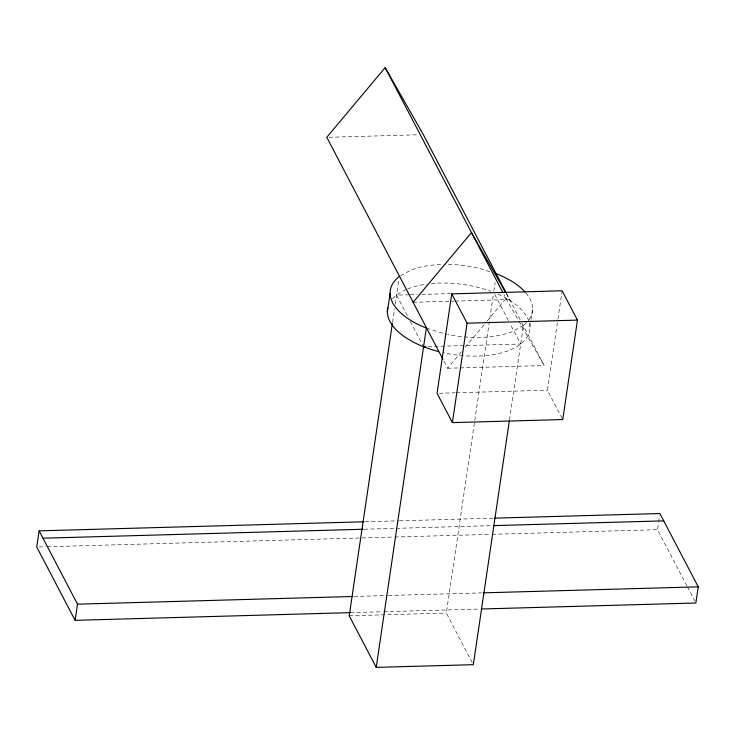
<?xml version="1.0" encoding="UTF-8"?>
<svg xmlns="http://www.w3.org/2000/svg" width="735" height="735" viewBox="0 0 735 735"><rect width="100%" height="100%" fill="white"/><g stroke="black" fill="none" stroke-linecap="round" stroke-linejoin="round"><path stroke-width="0.55" stroke-dasharray="3.67 2.76" d="M392.554 322.307L394.557 308.709M395.228 304.18L398.829 279.759M472.274 662.658L446.329 613.063L474.608 421.578M474.773 420.438L493.516 293.531M493.837 291.308L495.133 282.534M509.474 419.933L523.439 325.366A71.855 35.381 8.4 0 0 528.162 320.818M529.898 327.158L530.872 320.579M531.028 319.477L532.654 308.516M562.229 418.537L547.41 390.221L557.755 320.166M557.92 319.036L561.926 291.914M686.931 585.933L657.503 529.687L658.459 523.228M658.615 522.153L659.571 515.685M443.958 361.234L447.624 368.253L461.488 351.697M465.136 347.333L484.108 324.686M487.029 321.195L506.002 298.539L503.879 294.478M400.538 275.8L410.507 270.269A71.855 35.381 8.4 0 1 442.286 264.425M523.439 325.366L512.249 331.568A71.855 35.381 8.4 0 1 447.845 334.443M329.06 137.252L417.664 134.781M409.138 294.763L396.569 295.112L408.219 317.373M410.277 294.735L417.131 294.542M421.706 294.413L450.261 293.614M413.098 302.269L453.991 301.129M455.13 301.093L509.658 299.568L506.296 293.66M428.147 346.598L520.683 344.017L510.099 323.777M447.624 368.253L458.989 367.932M460.119 367.904L544.185 365.552L521.133 321.507M439.328 393.234L455.259 392.793M456.398 392.756L547.41 390.221M365.001 521.767L398.278 520.839M399.427 520.803L493.516 518.175M364.248 529.228L492.762 525.635M39.047 546.959L45.928 546.766M47.077 546.73L393.592 537.055M394.741 537.028L491.127 534.336M492.275 534.299L657.503 529.687M354.022 596.452L387.299 595.525M388.447 595.497L482.537 592.869M350.494 612.641L382.623 611.75M383.771 611.713L480.148 609.021M349.217 615.783L446.329 613.063M489.749 271.665L479.174 268.358A71.855 35.381 8.4 0 0 444.39 264.38M426.658 328.187L443.582 333.488A71.855 35.381 8.4 0 0 446.77 334.214M506.002 298.539L518.359 320.221M518.919 321.204L544.185 365.552M687.455 586.934L694.814 600.991M506.534 293.587L520.619 320.506M494.738 294.423L509.566 322.766M410.332 321.425L423.571 346.727M529.338 322.959A71.855 35.381 8.4 0 1 442.948 352.616M392.527 298.869A71.855 35.381 8.4 0 1 406.685 289.351M407.75 288.919A71.855 35.381 8.4 0 1 426.759 284.105M431.307 283.572A71.855 35.381 8.4 0 1 490.612 291.244M497.907 294.165A71.855 35.381 8.4 0 1 529.044 321.893M525.929 292.971A71.855 35.381 8.4 0 1 528.796 320.001"/><path stroke-width="1.1" d="M363.853 521.795L39.139 530.863L36.75 547.024L75.108 620.331L350.494 612.641M75.108 620.331L77.497 604.179L39.139 530.863M387.354 311.971L390.11 293.329M392.38 323.437L349.217 615.783L376.219 667.389L473.331 664.679L509.309 421.063M376.219 667.389L426.328 328.086A71.855 35.381 8.4 0 1 399.316 276.47L399.537 276.351M451.74 293.871L437.059 393.298L452.402 422.625L562.762 419.547L577.444 320.111L562.091 290.784L451.74 293.871L467.083 323.189L452.402 422.625M494.664 518.147L659.892 513.535L698.25 586.842L695.861 603.003L481.296 608.993M506.011 292.594L423.342 134.624L385.158 67.611L326.781 137.316L442.911 359.231M413.098 302.269L471.475 232.563L505.726 292.677M467.083 323.189L577.444 320.111M423.571 346.727L425.859 346.663M42.97 538.195L363.099 529.255M493.911 525.608L663.723 520.867M77.497 604.179L352.873 596.489M483.685 592.833L698.25 586.842M496.097 273.65L496.437 273.76A71.855 35.381 8.4 0 1 525.185 292.126M385.158 67.611L502.813 292.447M438.602 351.569A71.855 35.381 8.4 0 1 387.758 307.873"/></g></svg>
